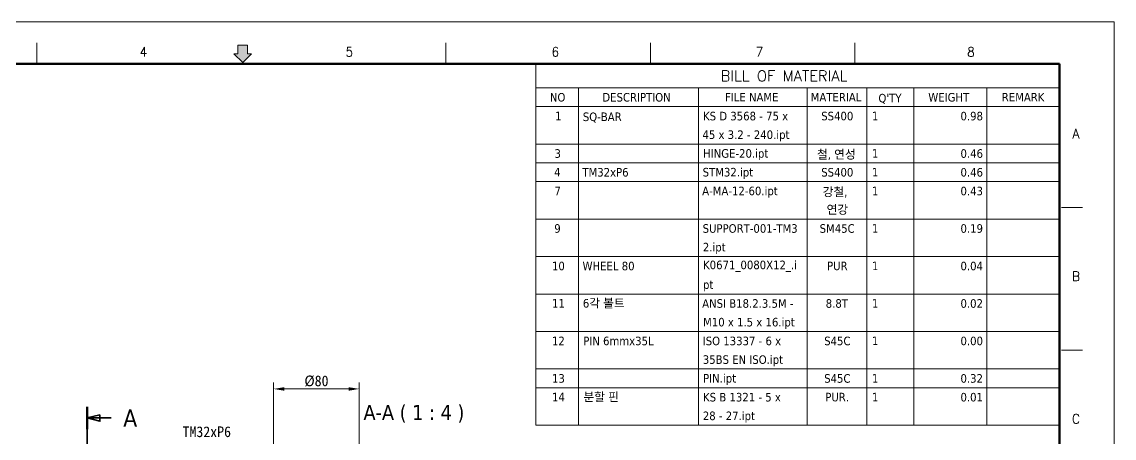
# Model space of a CAD drawing. Header units: millimetres. Extents: x -542 to 1656, y -836 to 1164.
# Drawn here: x 635 to 1656, y 775 to 1164 of the extents above; entities that cross this region are included whole.
import ezdxf
from ezdxf.enums import TextEntityAlignment as Align

# ---------------------------------------------------------------- set-up
doc = ezdxf.new("R2010")
doc.units = ezdxf.units.MM
doc.header["$LTSCALE"] = 4
doc.linetypes.add('CHAIN', pattern=[0.3543, 0.2362, -0.0295, 0.0591, -0.0295])
doc.linetypes.add('HIDDEN', pattern=[9.525, 6.35, -3.175])
doc.layers.get('0').update_dxf_attribs({"lineweight": 18})
for name, color, linetype, lineweight in [('SkizziergeometrieWIN-ISO', 7, 'Continuous', 50), ('가는실선_A4', 7, 'Continuous', 5), ('굵은실선_A3', 7, 'Continuous', 18)]:
    doc.layers.add(name, color=color, linetype=linetype, lineweight=lineweight)
for name, color, linetype, lineweight, true_color in [('가는실선_A3', 9, 'Continuous', 5, 0x808080), ('가는실선중심선_A3', 1, 'Continuous', 5, 0xff0000), ('가는파선_A4', 7, 'HIDDEN', 18, 0x408080), ('굵은실선단면선_A3', 5, 'Continuous', 35, 0x0000ff), ('해치선_A3', 1, 'Continuous', 5, 0xff0000)]:
    doc.layers.add(name, color=color, linetype=linetype, lineweight=lineweight, true_color=true_color)
doc.styles.add('_ __ (ISO)', font='tahoma.ttf')
doc.styles.add('A3_DS_PartList', font='RomanC.shx')
doc.styles.add('A3_DS_TB02', font='tahoma.ttf')
doc.styles.add('단면문자_A3(4)', font='tahomabd.ttf')
doc.styles.add('치수문자_A3(2.5)', font='')
doc.styles.add('텍스트 스타일36', font='ROMANC.shx', dxfattribs={"width": 0.941937})
doc.styles.get('치수문자_A3(2.5)').set_extended_font_data('GulimChe')
doc.dimstyles.new('치수_A3(2.5)', dxfattribs={"dimscale": 4, "dimtxt": 2.5, "dimasz": 2.5, "dimexe": 1.5, "dimexo": 1, "dimgap": 0.5, "dimtad": 1, "dimtoh": 1, "dimdec": 1, "dimrnd": 1e-08, "dimdsep": 46, "dimtxsty": '치수문자_A3(2.5)', "dimcen": 0.09, "dimdle": 10, "dimclrd": 8, "dimclre": 8, "dimclrt": 7, "dimadec": 1, "dimazin": 2, "dimtfac": 0.8, "dimtmove": 0, "dimatfit": 3, "dimfxl": 1, "dimtolj": 1, "dimtzin": 0, "dimlwd": -1, "dimlwe": -1, "dimarcsym": 0})

# ---------------------------------------------------------------- blocks, each defined once
blk = doc.blocks.new('경계 A3_경계')
at = {"layer": '해치선_A3'}
blk.add_hatch(color=7, dxfattribs=at).paths.add_polyline_path([(211.52, 283.53), (212.48, 283.53), (210.42, 281.47), (208.36, 283.53), (209.32, 283.53), (209.32, 285.59), (211.52, 285.59)])
for p, q in [((208.36, 283.53), (209.32, 283.53)), ((210.42, 281.47), (208.36, 283.53)), ((209.32, 285.59), (211.52, 285.59)), ((209.32, 283.53), (209.32, 285.59)), ((211.52, 285.59), (211.52, 283.53)), ((211.52, 283.53), (212.48, 283.53))]:
    blk.add_line(p, q)
at = {"layer": 'SkizziergeometrieWIN-ISO', "lineweight": 18}
for p, q in [((6, 291), (414, 291)), ((414, 291), (414, 6))]:
    blk.add_line(p, q, dxfattribs=at)
at = {"layer": '가는실선_A3', "color": 7}
for p, q in [((162.34, 281.16), (162.34, 286.06)), ((257.9, 281.16), (257.9, 286.06)), ((305.67, 281.16), (305.67, 286.06)), ((353.45, 281.16), (353.45, 286.06)), ((401.71, 247.62), (406.61, 247.62)), ((401.71, 214.3), (406.61, 214.3))]:
    blk.add_line(p, q, dxfattribs=at)
at = {"layer": '가는실선_A3', "color": 7, "lineweight": 60}
for p, q in [((401.22, 281.16), (19.02, 281.16)), ((401.22, 14.6), (401.22, 281.16))]:
    blk.add_line(p, q, dxfattribs=at)
at = {"layer": '굵은실선_A3'}
blk.add_line((212.48, 283.53), (210.42, 281.47), dxfattribs=at)
at = {"layer": '가는실선_A3', "color": 7, "style": '텍스트 스타일36', "width": 0.941937}
for s, p in [('4', (187.21, 283.98)), ('5', (235.33, 283.98)), ('6', (283.45, 283.98)), ('7', (331.14, 283.98)), ('8', (380.55, 283.98)), ('A', (405.08, 264.88)), ('B', (405.08, 231.56)), ('C', (405.08, 198.24))]:
    blk.add_text(s, height=2.2, dxfattribs=at).set_placement(p, align=Align.MIDDLE_CENTER)
blk = doc.blocks.new('2dTransSection0')
at = {"layer": '굵은실선단면선_A3', "linetype": 'CHAIN', "ltscale": 22.850067}
blk.add_line((174.05, 201.1), (174.05, 74.37), dxfattribs=at)
at = {"layer": '굵은실선단면선_A3', "linetype": 'Continuous', "lineweight": 70}
for p, q in [((174.05, 201.1), (174.05, 195.81)), ((174.05, 79.67), (174.05, 74.37))]:
    blk.add_line(p, q, dxfattribs=at)
at = {"layer": '굵은실선단면선_A3', "linetype": 'Continuous'}
for p, q in [((177.05, 199.21), (174.05, 198.46)), ((177.05, 197.71), (177.05, 199.21)), ((177.05, 198.46), (174.05, 198.46)), ((174.05, 198.46), (177.05, 197.71)), ((179.71, 198.46), (177.05, 198.46)), ((177.05, 77.77), (174.05, 77.02)), ((177.05, 77.02), (174.05, 77.02)), ((174.05, 77.02), (177.05, 76.27)), ((177.05, 76.27), (177.05, 77.77)), ((179.71, 77.02), (177.05, 77.02))]:
    blk.add_line(p, q, dxfattribs=at)
at = {"layer": '굵은실선단면선_A3', "linetype": 'Continuous', "flags": 128}
for points in [[(177.05, 199.21), (174.05, 198.46), (177.05, 197.71), (177.05, 199.21)], [(177.05, 77.77), (174.05, 77.02), (177.05, 76.27), (177.05, 77.77)]]:
    blk.add_lwpolyline(points, dxfattribs=at)
at = {"layer": '굵은실선단면선_A3'}
for points in [[(177.05, 199.21), (174.05, 198.46), (177.05, 197.71), (177.05, 199.21)], [(177.05, 77.77), (174.05, 77.02), (177.05, 76.27), (177.05, 77.77)]]:
    blk.add_solid(points, dxfattribs=at)
at = {"layer": '굵은실선단면선_A3', "char_height": 4, "attachment_point": 7, "style": '단면문자_A3(4)'}
for insert in [(182.53, 196.46), (182.53, 75.02)]:
    blk.add_mtext('A', dxfattribs=dict(at, insert=insert))
blk = doc.blocks.new('*D25')
at = {"layer": 'Defpoints', "color": 0, "transparency": 16777216}
for p in [(870.6, 821), (870.6, 756.5), (950.6, 756.5)]:
    blk.add_point(p, dxfattribs=at)
at = {"layer": '가는실선_A4', "color": 8, "transparency": 16777216}
for p, q in [((870.6, 760.5), (870.6, 827)), ((950.6, 760.5), (950.6, 827)), ((940.6, 821), (880.6, 821))]:
    blk.add_line(p, q, dxfattribs=at)
for points in [[(880.6, 822.6), (880.6, 819.3), (870.6, 821)], [(940.6, 822.6), (940.6, 819.3), (950.6, 821)]]:
    blk.add_solid(points, dxfattribs=at)
at = {"layer": '가는실선_A4', "color": 7, "transparency": 16777216, "insert": (910.6, 828.3), "char_height": 10, "attachment_point": 5, "style": '치수문자_A3(2.5)'}
blk.add_mtext('\\A1;\\f굴림체|b0|i0;\\H10.0000;Ø80', dxfattribs=at)
blk = doc.blocks.new('BILL OF MATERIAL')
at = {"layer": '가는실선_A4'}
for p, q in [((401.22, 281.16), (278.87, 281.16)), ((278.87, 281.16), (278.87, 275.59)), ((401.22, 281.16), (401.22, 275.59)), ((401.22, 275.59), (278.87, 275.59)), ((278.87, 275.59), (278.87, 271.21)), ((288.87, 275.59), (288.87, 271.21)), ((316.87, 275.59), (316.87, 271.21)), ((342.27, 275.59), (342.27, 271.21)), ((356.22, 275.59), (356.22, 271.21)), ((367.22, 275.59), (367.22, 271.21)), ((384.22, 275.59), (384.22, 271.21)), ((401.22, 275.59), (401.22, 271.21)), ((401.22, 271.21), (278.87, 271.21)), ((278.87, 271.21), (278.87, 196.77)), ((288.87, 271.21), (288.87, 196.77)), ((316.87, 271.21), (316.87, 196.77)), ((342.27, 271.21), (342.27, 196.77)), ((356.22, 271.21), (356.22, 196.77)), ((367.22, 271.21), (367.22, 196.77)), ((384.22, 271.21), (384.22, 196.77)), ((401.22, 271.21), (401.22, 196.77)), ((401.22, 262.45), (278.87, 262.45)), ((401.22, 258.08), (278.87, 258.08)), ((401.22, 253.7), (278.87, 253.7)), ((401.22, 244.94), (278.87, 244.94)), ((401.22, 236.18), (278.87, 236.18)), ((401.22, 227.42), (278.87, 227.42)), ((401.22, 218.67), (278.87, 218.67)), ((401.22, 209.91), (278.87, 209.91)), ((401.22, 205.53), (278.87, 205.53)), ((401.22, 196.77), (278.87, 196.77))]:
    blk.add_line(p, q, dxfattribs=at)
at = {"layer": '가는실선_A4', "color": 7, "attachment_point": 7}
for s, insert, char_height, style in [('BILL OF MATERIAL', (322.09, 277.12), 2.5, 'A3_DS_PartList'), ('NO', (282.18, 272.34), 2, 'A3_DS_TB02'), ('DESCRIPTION', (294.44, 272.34), 2, 'A3_DS_TB02'), ('FILE NAME', (323.08, 272.4), 2, 'A3_DS_TB02'), ('MATERIAL', (343.11, 272.4), 2, 'A3_DS_TB02'), ("Q'TY", (358.93, 271.83), 2, 'A3_DS_TB02'), ('WEIGHT', (370.58, 272.34), 2, 'A3_DS_TB02'), ('REMARK', (387.75, 272.4), 2, 'A3_DS_TB02'), ('1', (283.42, 268.02), 2, 'A3_DS_TB02'), ('SQ-BAR', (289.87, 267.47), 2, 'A3_DS_TB02'), ('KS D 3568 - 75 x ', (317.97, 267.95), 2, 'A3_DS_TB02'), ('SS400', (345.57, 267.96), 2, 'A3_DS_TB02'), ('1', (357.42, 268.02), 2, 'A3_DS_TB02'), ('0.98', (378.1, 267.95), 2, 'A3_DS_TB02'), ('45 x 3.2 - 240.ipt', (317.82, 263.07), 2, 'A3_DS_TB02'), ('3', (283.25, 259.2), 2, 'A3_DS_TB02'), ('HINGE-20.ipt', (317.97, 258.69), 2, 'A3_DS_TB02'), ('철, 연성', (344.58, 258.71), 2, 'A3_DS_TB02'), ('1', (357.42, 259.26), 2, 'A3_DS_TB02'), ('0.46', (378.1, 259.2), 2, 'A3_DS_TB02'), ('4', (283.17, 254.89), 2, 'A3_DS_TB02'), ('TM32xP6', (289.77, 254.82), 2, 'A3_DS_TB02'), ('STM32.ipt', (317.87, 254.31), 2, 'A3_DS_TB02'), ('SS400', (345.57, 254.82), 2, 'A3_DS_TB02'), ('1', (357.42, 254.88), 2, 'A3_DS_TB02'), ('0.46', (378.1, 254.82), 2, 'A3_DS_TB02'), ('7', (283.25, 250.51), 2, 'A3_DS_TB02'), ('A-MA-12-60.ipt', (317.76, 249.93), 2, 'A3_DS_TB02'), ('강철, ', (345.93, 249.95), 2, 'A3_DS_TB02'), ('1', (357.42, 250.5), 2, 'A3_DS_TB02'), ('0.43', (378.1, 250.44), 2, 'A3_DS_TB02'), ('연강', (346.83, 245.93), 2, 'A3_DS_TB02'), ('9', (283.21, 241.69), 2, 'A3_DS_TB02'), ('SUPPORT-001-TM3', (317.87, 241.69), 2, 'A3_DS_TB02'), ('SM45C', (345.2, 241.69), 2, 'A3_DS_TB02'), ('1', (357.42, 241.75), 2, 'A3_DS_TB02'), ('0.19', (378.1, 241.69), 2, 'A3_DS_TB02'), ('2.ipt', (317.91, 236.8), 2, 'A3_DS_TB02'), ('10', (282.67, 232.93), 2, 'A3_DS_TB02'), ('WHEEL 80', (289.81, 232.92), 2, 'A3_DS_TB02'), ('K0671_0080X12_.i', (317.97, 232.57), 2, 'A3_DS_TB02'), ('PUR', (346.93, 232.95), 2, 'A3_DS_TB02'), ('1', (357.42, 232.99), 2, 'A3_DS_TB02'), ('0.04', (378.1, 232.93), 2, 'A3_DS_TB02'), ('pt', (317.95, 228.04), 2, 'A3_DS_TB02'), ('11', (282.67, 224.23), 2, 'A3_DS_TB02'), ('6각 볼트', (289.88, 224.04), 2, 'A3_DS_TB02'), ('ANSI B18.2.3.5M - ', (317.76, 224.17), 2, 'A3_DS_TB02'), ('8.8T', (346.62, 224.17), 2, 'A3_DS_TB02'), ('1', (357.42, 224.23), 2, 'A3_DS_TB02'), ('0.02', (378.1, 224.17), 2, 'A3_DS_TB02'), ('M10 x 1.5 x 16.ipt', (317.97, 219.28), 2, 'A3_DS_TB02'), ('12', (282.67, 215.46), 2, 'A3_DS_TB02'), ('PIN 6mmx35L', (289.97, 215.42), 2, 'A3_DS_TB02'), ('ISO 13337 - 6 x ', (317.89, 215.42), 2, 'A3_DS_TB02'), ('S45C', (346.26, 215.42), 2, 'A3_DS_TB02'), ('1', (357.42, 215.48), 2, 'A3_DS_TB02'), ('0.00', (378.1, 215.42), 2, 'A3_DS_TB02'), ('35BS EN ISO.ipt', (317.9, 210.53), 2, 'A3_DS_TB02'), ('13', (282.67, 206.66), 2, 'A3_DS_TB02'), ('PIN.ipt', (317.97, 206.16), 2, 'A3_DS_TB02'), ('S45C', (346.26, 206.66), 2, 'A3_DS_TB02'), ('1', (357.42, 206.72), 2, 'A3_DS_TB02'), ('0.32', (378.1, 206.66), 2, 'A3_DS_TB02'), ('14', (282.67, 202.34), 2, 'A3_DS_TB02'), ('분할 핀', (290.02, 202.18), 2, 'A3_DS_TB02'), ('KS B 1321 - 5 x  ', (317.97, 202.28), 2, 'A3_DS_TB02'), ('PUR.', (346.52, 202.3), 2, 'A3_DS_TB02'), ('1', (357.42, 202.34), 2, 'A3_DS_TB02'), ('0.01', (378.1, 202.28), 2, 'A3_DS_TB02'), ('28 - 27.ipt', (317.91, 197.39), 2, 'A3_DS_TB02')]:
    blk.add_mtext(s, dxfattribs=dict(at, insert=insert, char_height=char_height, style=style))

msp = doc.modelspace()

# ---------------------------------------------------------------- linework, layer by layer
at = {"layer": '가는실선중심선_A3', "linetype": 'CHAIN', "ltscale": 23.990969}
msp.add_line((696.19, 376.48), (696.19, 778.68), dxfattribs=at)

# ---------------------------------------------------------------- block references
at = {"xscale": 4, "yscale": 4, "zscale": 4}
msp.add_blockref('경계 A3_경계', (0, 0), dxfattribs=at)
at = {"layer": '가는실선_A4', "xscale": 4, "yscale": 4, "zscale": 4}
msp.add_blockref('BILL OF MATERIAL', (0, 0), dxfattribs=at)
at = {"layer": '굵은실선단면선_A3', "xscale": 4, "yscale": 4, "zscale": 4}
msp.add_blockref('2dTransSection0', (0, 0), dxfattribs=at)

# ---------------------------------------------------------------- texts
at = {"layer": '가는실선_A4', "color": 7, "insert": (785.51, 775.82), "char_height": 10, "width": 46.4249, "attachment_point": 7, "line_spacing_factor": 0.703754, "style": '치수문자_A3(2.5)'}
msp.add_mtext('\\PTM32xP6{\\H1.39507x; }', dxfattribs=at)
at = {"layer": '가는파선_A4', "color": 7, "insert": (954.54, 789.47), "char_height": 14, "attachment_point": 7, "style": '_ __ (ISO)'}
msp.add_mtext('A-A ( 1 : 4 )', dxfattribs=at)

# ---------------------------------------------------------------- dimensions: what is measured, and where the dimension line sits
at = {"layer": '가는실선_A4', "color": 8, "true_color": 0x808080}
dim = msp.add_linear_dim(base=(870.58, 820.97), p1=(950.58, 756.48), p2=(870.58, 756.48), angle=180, text='\\f굴림체|b0|i0;\\H10.0000;Ø<>', dimstyle='치수_A3(2.5)', override={"dimgap": 0.5, "dimtoh": 0, "dimdec": 1, "dimtol": 0, "dimlim": 0, "dimtp": 0, "dimtm": 0, "dimtdec": 2, "dimtofl": 0, "dimatfit": 1}, dxfattribs=at)
dim.commit()
dim.dimension.update_dxf_attribs({"geometry": '*D25', "text_midpoint": (910.58, 820.97), "dimtype": 160})

doc.saveas('drawing.dxf')
